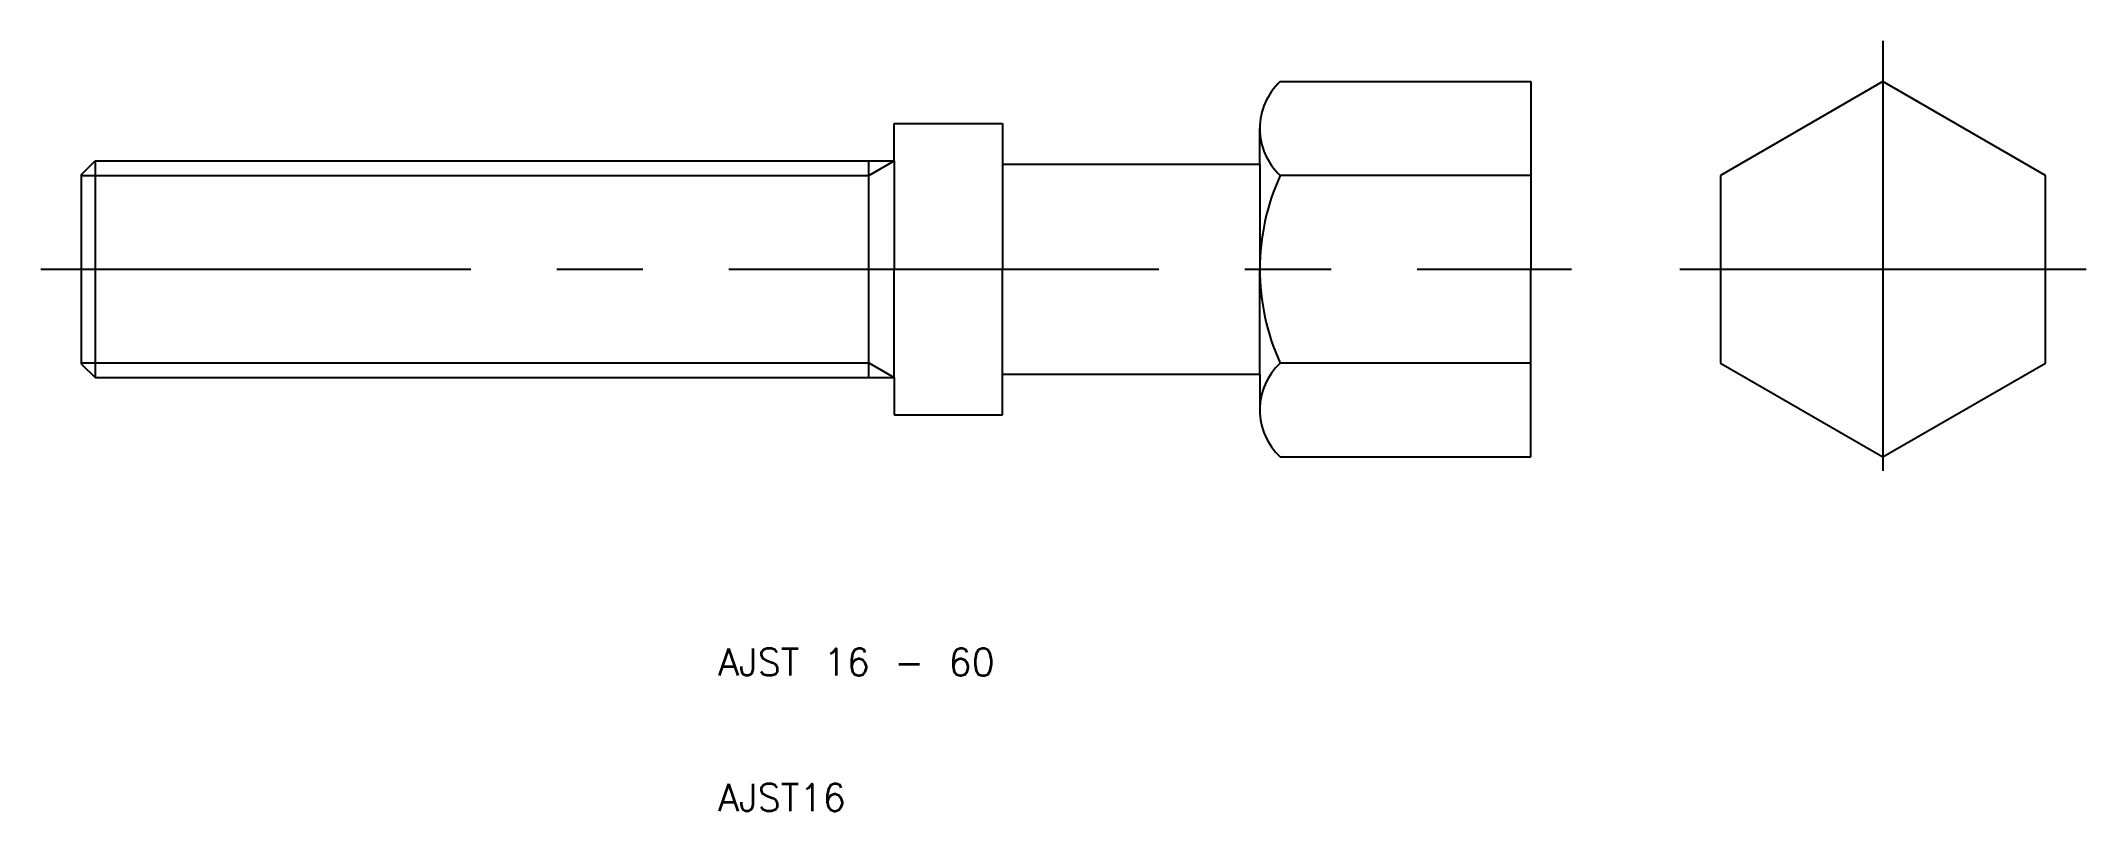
# Model space of a CAD drawing. Extents: x -40 to 111, y 10 to 67.
import ezdxf

# ---------------------------------------------------------------- set-up
doc = ezdxf.new("R2010")
doc.units = 0
doc.linetypes.add('CENTER', pattern=[50.8, 31.75, -6.35, 6.35, -6.35])
doc.layers.get('0').update_dxf_attribs({"linetype": 'CONTINUOUS'})
doc.layers.add('CENTER', color=1, linetype='CENTER')
doc.styles.get("Standard").update_dxf_attribs({"font": 'txt.shx'})

msp = doc.modelspace()

# ---------------------------------------------------------------- linework, layer by layer
for p, q in [((51.5, 63.86), (70, 63.86)), ((70, 63.86), (70, 50)), ((96, 63.86), (84, 56.93)), ((108, 56.93), (96, 63.86)), ((23, 60.75), (31, 60.75)), ((23, 58), (23, 60.75)), ((31, 60.75), (31, 57.75)), ((50, 57.75), (50, 60.39)), ((-37, 57), (-36, 58)), ((-36, 58), (23, 58)), ((-36, 58), (-36, 42)), ((21.13, 42), (21.13, 58)), ((23, 58), (23, 50)), ((31, 57.75), (31, 50)), ((31, 57.75), (50, 57.75)), ((50, 57.75), (50, 50)), ((-37, 43), (-37, 57)), ((70, 56.93), (51.5, 56.93)), ((84, 56.93), (84, 43.07)), ((108, 43.07), (108, 56.93)), ((23, 42), (23, 50)), ((31, 42.25), (31, 50)), ((50, 42.25), (50, 50)), ((70, 36.14), (70, 50)), ((-37, 43), (-36, 42)), ((70, 43.07), (51.5, 43.07)), ((84, 43.07), (96, 36.14)), ((96, 36.14), (108, 43.07)), ((-36, 42), (23, 42)), ((23, 42), (23, 39.25)), ((31, 42.25), (50, 42.25)), ((31, 39.25), (31, 42.25)), ((50, 42.25), (50, 39.61)), ((23, 39.25), (31, 39.25)), ((51.5, 36.14), (70, 36.14))]:
    msp.add_line(p, q)
at = {"color": 3}
for p, q in [((21.13, 56.92), (23, 58)), ((-37.08, 56.92), (21.13, 56.92)), ((-37.08, 43.08), (21.13, 43.08)), ((21.13, 43.08), (23, 42))]:
    msp.add_line(p, q, dxfattribs=at)
for centre, radius, start, end in [((54.75, 60.39), 4.75, 133.1736, 180), ((54.75, 60.39), 4.75, 180, 226.8264), ((66.75, 50), 16.75, 155.5673, 204.4327), ((54.75, 39.61), 4.75, 133.1736, 180), ((54.75, 39.61), 4.75, 180, 226.8264)]:
    msp.add_arc(centre, radius, start, end)
at = {"layer": 'CENTER'}
for p, q in [((96, 66.86), (96, 33.14)), ((-40, 50), (73, 50)), ((81, 50), (111, 50))]:
    msp.add_line(p, q, dxfattribs=at)

# ---------------------------------------------------------------- texts
for s, p in [('AJST 16 - 60', (10, 20)), ('AJST16', (10, 10))]:
    msp.add_text(s, height=2).set_placement(p)

doc.saveas('drawing.dxf')
